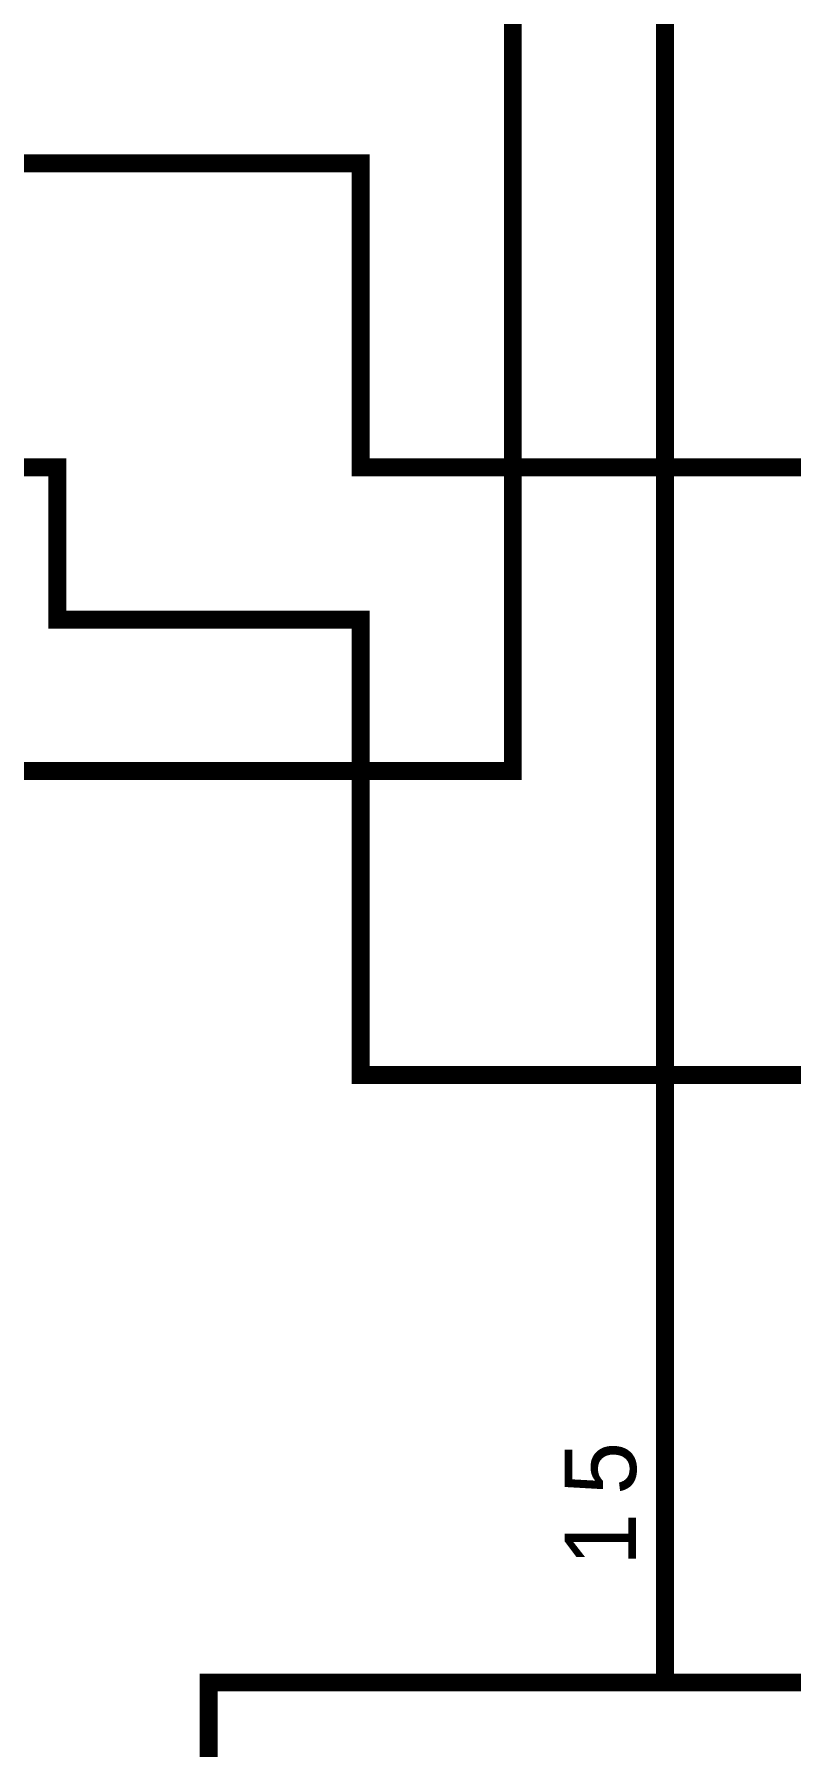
# Model space of a CAD drawing. Header units: inches. Extents: x 0 to 569, y 0 to 432.
# Drawn here: x 35.19 to 47.83, y 72.58 to 101.22 of the extents above; entities that cross this region are included whole.
import ezdxf

# ---------------------------------------------------------------- set-up
doc = ezdxf.new("R2010")
doc.units = ezdxf.units.IN
doc.layers.add('Sheet', color=255, linetype='Continuous')

msp = doc.modelspace()

# ---------------------------------------------------------------- linework, layer by layer
at = {"layer": 'Sheet'}
for points in [[(25.4, 88.9, 0.3, 0.3, 0), (43.185, 88.9, 0.3, 0.3, 0), (43.185, 121.915, 0.3, 0.3, 0), (53.342, 121.915, 0.3, 0.3, 0), (53.342, 119.373, 0.3, 0.3, 0)], [(45.727, 81.273, 0.3, 0.3, 0), (45.727, 106.673, 0.3, 0.3, 0), (45.727, 109.215, 0.3, 0.3, 0), (45.727, 119.373, 0.3, 0.3, 0)], [(25.4, 99.058, 0.3, 0.3, 0), (40.642, 99.058, 0.3, 0.3, 0), (40.642, 93.973, 0.3, 0.3, 0), (55.885, 93.973, 0.3, 0.3, 0)], [(25.4, 93.973, 0.3, 0.3, 0), (35.57, 93.973, 0.3, 0.3, 0), (35.57, 91.43, 0.3, 0.3, 0), (40.642, 91.43, 0.3, 0.3, 0), (40.642, 83.815, 0.3, 0.3, 0), (60.97, 83.815, 0.3, 0.3, 0), (60.97, 81.273, 0.3, 0.3, 0)], [(45.727, 73.658, 0.3, 0.3, 0), (45.727, 81.273, 0.3, 0.3, 0)]]:
    msp.add_lwpolyline(points, format="xyseb", dxfattribs=at)
for points in [[(38.1, 73.658, 0.3, 0.3, 0), (134.627, 73.658, 0.3, 0.3, 0), (134.627, 40.63, 0.3, 0.3, 0), (38.1, 40.63, 0.3, 0.3, 0), (38.1, 73.658, 0.3, 0.3, 0)], [(38.1, 73.658, 0.0991, 0.0991, 0), (38.1, 40.63, 0.0991, 0.0991, 0), (134.627, 40.63, 0.0991, 0.0991, 0), (134.627, 73.658, 0.0991, 0.0991, 0), (38.1, 73.658, 0.0991, 0.0991, 0), (38.1, 73.658, 0.0991, 0.0991, 0)]]:
    msp.add_lwpolyline(points, format="xyseb", close=True, dxfattribs=at)

# ---------------------------------------------------------------- texts
for s, p in [('5', (45.244, 76.795)), ('1', (45.244, 75.605))]:
    msp.add_text(s, height=1.191, rotation=90, dxfattribs=at).set_placement(p)

doc.saveas('drawing.dxf')
